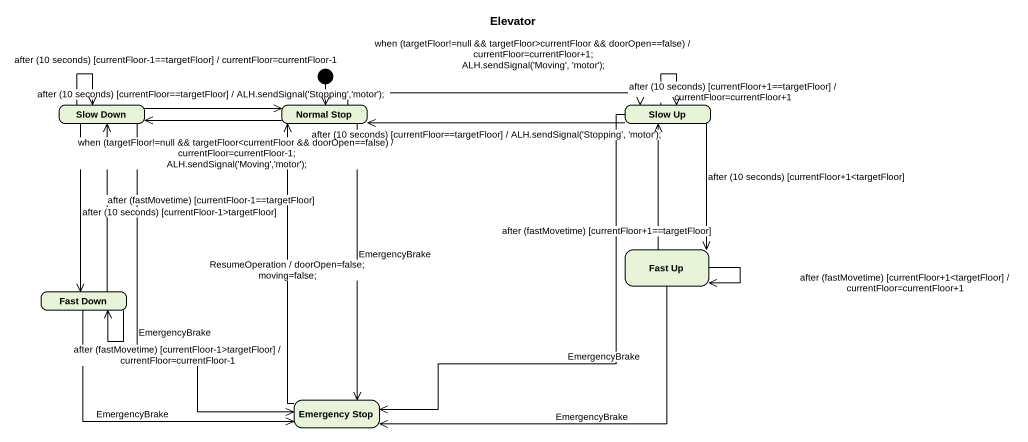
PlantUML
@startuml
title Elevator
hide empty description
state "Slow Down" as Slow_Down
state "Normal Stop" as Normal_Stop
state "Slow Up" as Slow_Up
state "Fast Up" as Fast_Up
state "Fast Down" as Fast_Down
state "Emergency Stop" as Emergency_Stop
[*] --> Normal_Stop
Slow_Down --> Slow_Down : after (10 seconds) [currentFloor-1==targetFloor] / currentFloor=currentFloor-1
Slow_Down -right-> Normal_Stop : after (10 seconds) [currentFloor==targetFloor] / ALH.sendSignal('Stopping','motor');
Slow_Down --> Fast_Down : after (10 seconds) [currentFloor-1>targetFloor]
Slow_Down --> Emergency_Stop : EmergencyBrake
Normal_Stop -left-> Slow_Down : when (targetFloor!=null && targetFloor<currentFloor && doorOpen==false) / currentFloor=currentFloor-1; ALH.sendSignal('Moving','motor');
Normal_Stop -right-> Slow_Up : when (targetFloor!=null && targetFloor>currentFloor && doorOpen==false) / currentFloor=currentFloor+1; ALH.sendSignal('Moving', 'motor');
Normal_Stop --> Emergency_Stop : EmergencyBrake
Slow_Up -left-> Normal_Stop : after (10 seconds) [currentFloor==targetFloor] / ALH.sendSignal('Stopping', 'motor');
Slow_Up --> Slow_Up : after (10 seconds) [currentFloor+1==targetFloor] / currentFloor=currentFloor+1
Slow_Up --> Fast_Up : after (10 seconds) [currentFloor+1<targetFloor]
Slow_Up --> Emergency_Stop : EmergencyBrake
Fast_Up -up-> Slow_Up : after (fastMovetime) [currentFloor+1==targetFloor]
Fast_Up --> Fast_Up : after (fastMovetime) [currentFloor+1<targetFloor] / currentFloor=currentFloor+1
Fast_Up -left-> Emergency_Stop : EmergencyBrake
Fast_Down -up-> Slow_Down : after (fastMovetime) [currentFloor-1==targetFloor]
Fast_Down --> Fast_Down : after (fastMovetime) [currentFloor-1>targetFloor] / currentFloor=currentFloor-1
Fast_Down -right-> Emergency_Stop : EmergencyBrake
Emergency_Stop -up-> Normal_Stop : ResumeOperation / doorOpen=false; moving=false;
@enduml
